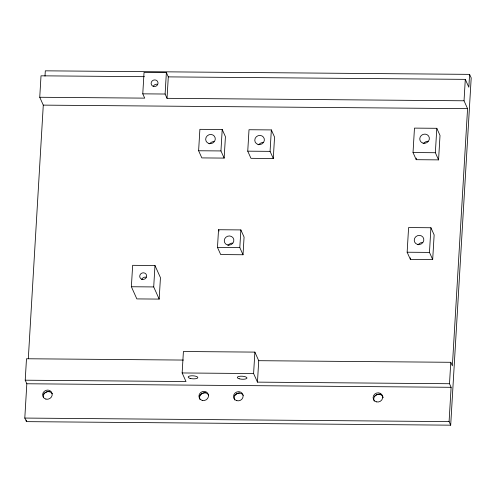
<?xml version="1.0" encoding="UTF-8"?>
<svg xmlns="http://www.w3.org/2000/svg" width="496" height="496" viewBox="0 0 496 496"><rect width="100%" height="100%" fill="white"/><g stroke="black" fill="none" stroke-linecap="round" stroke-linejoin="round"><path stroke-width="0.74" d="M28.322 358.472L43.282 105.121L39.748 97.259L41.013 75.82L144.423 76.682M44.993 76.124L45.31 70.829L469.594 74.363L471.2 77.934L450.69 425.171L26.406 421.637L24.8 418.066L26.827 383.768L25.222 380.196L26.486 358.757L183.402 360.065M26.406 421.637L26.499 420.093M131.378 286.75L132.649 265.317L154.975 265.503L160.444 277.655L159.173 299.094L136.846 298.908L131.378 286.75L153.71 286.936L159.173 299.094M39.748 97.259L144.702 98.134L142.774 93.843L144.038 72.404L166.371 72.59L168.299 76.88L167.034 98.32L464.033 100.793L467.567 108.655L452.377 365.868L450.771 362.291L258.726 360.691L254.87 352.11L183.408 351.515L182.144 372.955L186 381.536L25.222 380.196M153.71 286.936L154.975 265.503M167.034 98.32L165.106 94.029L166.371 72.59M198.617 150.759L199.882 129.326L222.214 129.512L225.426 136.66L224.161 158.094L201.829 157.908L198.617 150.759L220.949 150.945L224.161 158.094M220.949 150.945L222.214 129.512M217.484 247.417L218.531 229.735L240.864 229.921L244.075 237.069L243.028 254.758L220.701 254.572L217.484 247.417L239.816 247.603L243.028 254.758M239.816 247.603L240.864 229.921M247.746 151.168L249.011 129.735L271.343 129.921L274.555 137.07L273.29 158.503L250.957 158.317L247.746 151.168L270.078 151.354L273.29 158.503M450.69 425.171L449.085 421.6L451.112 387.302L449.506 383.73L257.461 382.131L253.605 373.55L254.87 352.11M270.078 151.354L271.343 129.921M257.461 382.131L258.726 360.691M407.142 252.216L408.592 227.565L430.925 227.751L434.143 234.906L432.686 259.551L410.353 259.365L407.142 252.216L429.468 252.402L432.686 259.551M413.025 152.545L414.47 128.111L436.802 128.297L440.014 135.445L438.569 159.879L416.237 159.693L413.025 152.545L435.358 152.731L438.569 159.879M410.353 259.365L410.446 257.827M416.237 159.693L416.33 158.168M429.468 252.402L430.925 227.751M435.358 152.731L436.802 128.297M464.033 100.793L465.298 79.354L168.299 76.88M449.506 383.73L450.771 362.291M469.594 74.363L468.832 87.222L465.298 79.354M142.774 93.843L165.106 94.029M43.282 105.121L467.567 108.655M182.144 372.955L253.605 373.55M26.827 383.768L451.112 387.302M24.8 418.066L449.085 421.6M218.531 229.735L219.114 231.037M418.227 244.795A4.861 4.557 -24.2 0 1 422.518 242.525M423.758 143.511A4.861 4.557 -24.2 0 1 428.054 141.242M141.813 279.527A3.503 3.286 -24.2 0 1 146.19 277.214M153.208 86.62A3.503 3.286 -24.2 0 1 157.585 84.308M43.344 397.246A4.861 4.557 -24.2 0 1 52.34 393.824M200.074 399.664A4.861 4.557 -24.2 0 1 202.201 393.384A4.861 4.557 -24.2 0 1 208.661 395.126M234.682 399.95A4.861 4.557 -24.2 0 1 236.815 393.669A4.861 4.557 -24.2 0 1 243.269 395.411M374.251 401.115A4.861 4.557 -24.2 0 1 376.96 394.574A4.861 4.557 -24.2 0 1 383.253 397.693M43.394 394.258A7.229 6.783 -24.2 0 1 49.42 391.381M199.708 395.56A7.229 6.783 -24.2 0 1 205.735 392.683M234.546 395.572A7.229 6.783 -24.2 0 1 239.456 393.018M374.381 396.447A7.229 6.783 -24.2 0 1 380.661 394.177M228.253 245.359A4.861 4.557 -24.2 0 1 232.55 243.09M258.769 144.82A4.861 4.557 -24.2 0 1 263.06 142.55M209.672 143.877A4.861 4.557 -24.2 0 1 213.968 141.608M417.527 244.423A4.861 4.557 -24.2 0 0 423.739 238.83A4.861 4.557 -24.2 0 0 415.828 236.697A4.861 4.557 -24.2 0 0 417.527 244.423M423.063 143.146A4.861 4.557 -24.2 0 0 429.276 137.547A4.861 4.557 -24.2 0 0 421.364 135.414A4.861 4.557 -24.2 0 0 423.063 143.146M142.092 279.329A3.503 3.286 -24.2 0 0 146.574 275.292A3.503 3.286 -24.2 0 0 140.87 273.755A3.503 3.286 -24.2 0 0 142.092 279.329M153.487 86.416A3.503 3.286 -24.2 0 0 157.964 82.386A3.503 3.286 -24.2 0 0 152.266 80.848A3.503 3.286 -24.2 0 0 153.487 86.416M239.227 378.783A4.861 1.513 3.4 0 0 246.952 378.163A4.861 1.513 3.4 0 0 240.225 376.228A4.861 1.513 3.4 0 0 239.227 378.783M190.098 378.374A4.861 1.513 3.4 0 0 197.823 377.754A4.861 1.513 3.4 0 0 191.096 375.819A4.861 1.513 3.4 0 0 190.098 378.374M45.899 399.106A4.861 4.557 -24.2 0 0 52.117 393.508A4.861 4.557 -24.2 0 0 44.206 391.375A4.861 4.557 -24.2 0 0 45.899 399.106M202.219 400.408A4.861 4.557 -24.2 0 0 208.432 394.81A4.861 4.557 -24.2 0 0 200.52 392.677A4.861 4.557 -24.2 0 0 202.219 400.408M236.828 400.694A4.861 4.557 -24.2 0 0 243.046 395.101A4.861 4.557 -24.2 0 0 235.135 392.968A4.861 4.557 -24.2 0 0 236.828 400.694M376.396 401.859A4.861 4.557 -24.2 0 0 382.614 396.261A4.861 4.557 -24.2 0 0 374.703 394.128A4.861 4.557 -24.2 0 0 376.396 401.859M227.559 244.987A4.861 4.557 -24.2 0 0 233.771 239.394A4.861 4.557 -24.2 0 0 225.86 237.262A4.861 4.557 -24.2 0 0 227.559 244.987M258.069 144.448A4.861 4.557 -24.2 0 0 264.281 138.855A4.861 4.557 -24.2 0 0 256.376 136.722A4.861 4.557 -24.2 0 0 258.069 144.448M208.971 143.505A4.861 4.557 -24.2 0 0 215.19 137.913A4.861 4.557 -24.2 0 0 207.278 135.78A4.861 4.557 -24.2 0 0 208.971 143.505"/></g></svg>
